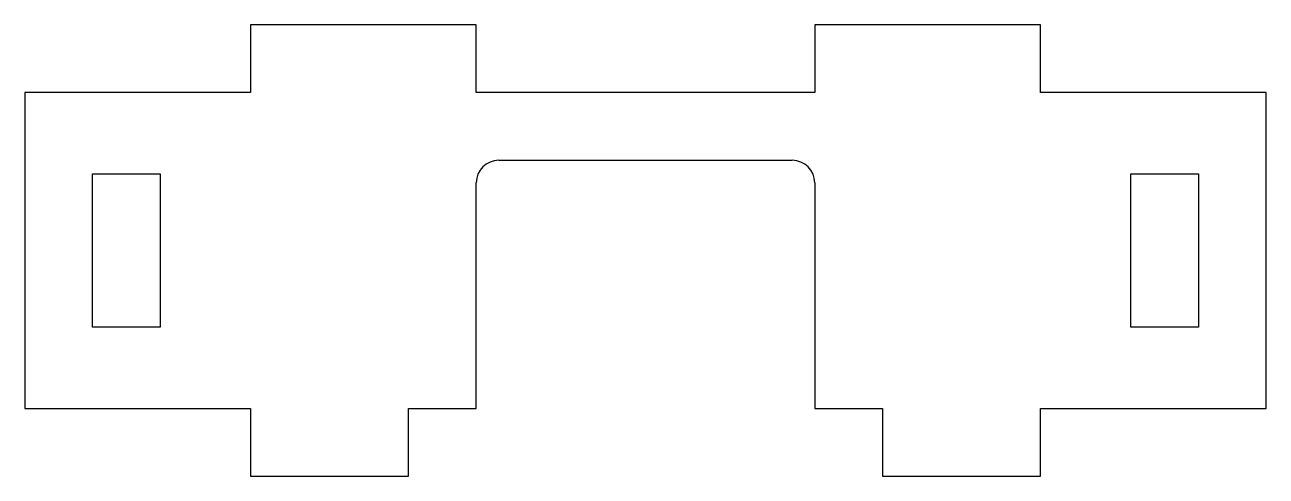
# Model space of a CAD drawing. Extents: x 21.5 to 76.5, y 0 to 20.
import ezdxf

# ---------------------------------------------------------------- set-up
doc = ezdxf.new("R2010")
doc.units = 0
doc.layers.get('0').update_dxf_attribs({"linetype": 'continuous'})

# ---------------------------------------------------------------- blocks, each defined once
blk = doc.blocks.new('FILLET003')
at = {"color": 0}
for p, q in [((31.5, 20), (31.5, 17)), ((41.5, 20), (31.5, 20)), ((41.5, 17), (41.5, 20)), ((56.5, 20), (56.5, 17)), ((66.5, 20), (56.5, 20)), ((66.5, 17), (66.5, 20)), ((21.5, 17), (21.5, 3)), ((31.5, 17), (21.5, 17)), ((56.5, 17), (41.5, 17)), ((76.5, 17), (66.5, 17)), ((76.5, 3), (76.5, 17)), ((42.5, 14), (55.5, 14)), ((24.5, 13.4), (27.5, 13.4)), ((24.5, 6.6), (24.5, 13.4)), ((27.5, 13.4), (27.5, 6.6)), ((70.5, 13.4), (73.5, 13.4)), ((70.5, 6.6), (70.5, 13.4)), ((73.5, 13.4), (73.5, 6.6)), ((41.5, 3), (41.5, 13)), ((56.5, 13), (56.5, 3)), ((27.5, 6.6), (24.5, 6.6)), ((73.5, 6.6), (70.5, 6.6)), ((21.5, 3), (31.5, 3)), ((31.5, 3), (31.5, 0)), ((38.5, 3), (41.5, 3)), ((38.5, 0), (38.5, 3)), ((56.5, 3), (59.5, 3)), ((59.5, 3), (59.5, 0)), ((66.5, 0), (66.5, 3)), ((66.5, 3), (76.5, 3)), ((31.5, 0), (38.5, 0)), ((59.5, 0), (66.5, 0))]:
    blk.add_line(p, q, dxfattribs=at)
for centre, start, end in [((42.5, 13), 90, -180), ((55.5, 13), 0, 90)]:
    blk.add_arc(centre, 1, start, end, dxfattribs=at)

msp = doc.modelspace()

# ---------------------------------------------------------------- block references
at = {"color": 0}
msp.add_blockref('FILLET003', (0, 0), dxfattribs=at)

doc.saveas('drawing.dxf')
